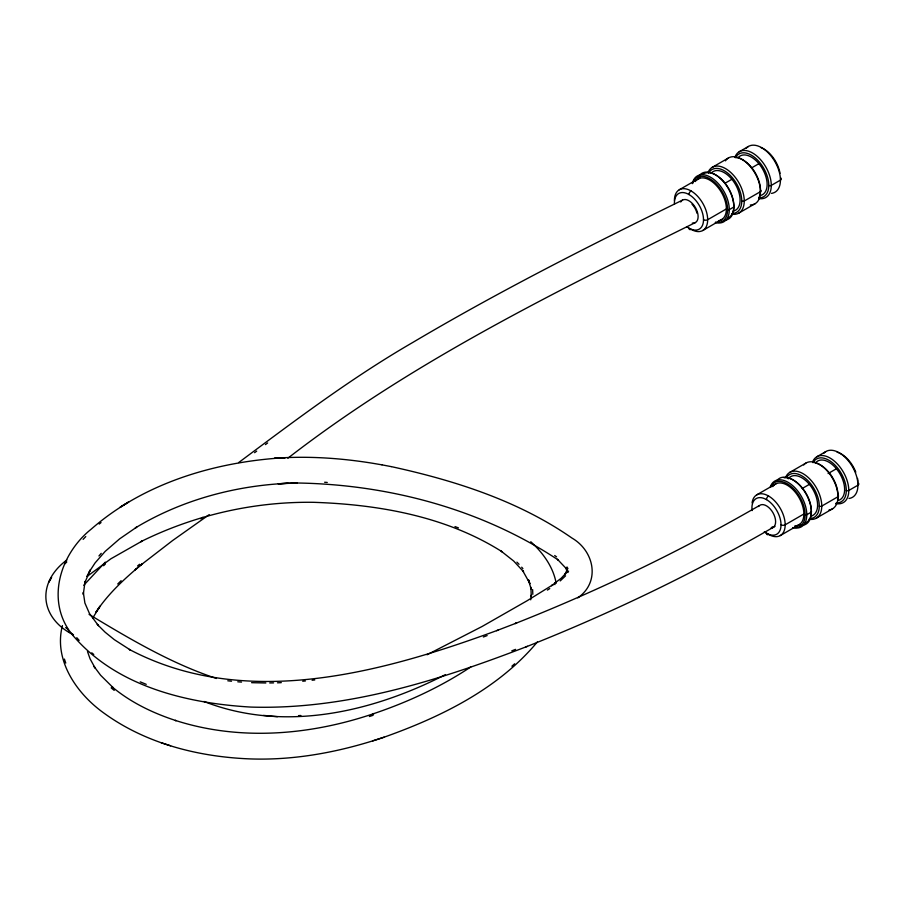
<?xml version="1.0" encoding="UTF-8"?>
<svg xmlns="http://www.w3.org/2000/svg" width="904" height="904" viewBox="0 0 904 904"><rect width="100%" height="100%" fill="white"/><g stroke="black" fill="none" stroke-linecap="round" stroke-linejoin="round"><path stroke-width="1.36" d="M530.716 599.827L531.439 594.877L531.281 596.708L530.908 587.284M62.432 625.557C53.336 660.44 76.998 694.001 104.265 713.346C146.414 743.834 198.959 756.953 250.374 758.919C295.834 760.49 341.158 751.687 384.098 737.189C440.915 716.985 498.251 689.006 537.473 641.817M567.87 572.548L568.571 571.057M87.066 576.13L90.253 569.983L84.592 583.283L85.066 581.408L83.292 594.448L83.337 592.402L84.886 603.002L89.519 613.635L98.457 625.681L97.248 624.381L105.124 632.201L114.322 639.659L130.391 650.01L129.306 649.422C245.425 710.747 382.392 672.61 498.036 630.122M92.829 617.861L100.061 606.143L95.734 612.562C108.164 593.555 125.181 578.119 142.504 563.655L135.114 569.859L136.628 568.593M89.372 571.667L95.09 562.909L105.18 551.383L119.588 538.886L136.775 527.055L135.284 527.97C183.817 498.612 240.656 484.069 297.156 482.985L278.149 483.776L288.014 483.233M83.744 585.284L105.282 562.152M98.943 555.949L101.237 553.338M83.123 539.372L85.756 536.569M565.588 575.814L560.197 580.933M117.723 584.007L121.136 580.673M103.598 565.723L105.395 563.994M66.851 560.005C36.307 582.538 39.595 618.053 73.518 634.879L67.958 631.094M64.896 563.802L66.794 561.994M577.814 597.872C600.719 581.95 594.278 550.965 571.949 538.049C518.376 500.759 454.667 480.453 391.421 466.645M511.901 666.203L514.67 663.785M137.6 565.927L139.566 564.288M87.078 576.436L110.853 558.819L142.29 540.954L140.809 541.688C194.224 515.156 253.99 501.471 313.643 502.319C378.765 504.477 446.384 516.387 502.172 551.813L501.144 551.124L513.721 561.068L523.563 571.723L522.557 570.413L529.947 583.656L528.388 579.758L531.145 589.046M99.214 524.06L101.033 522.568M141.001 564.921L172.619 540.535L209.242 514.613M287.845 458.226C412.427 361.69 554.864 292.207 695.436 222.531M265.426 444.61L267.652 442.949M254.589 452.701L256.691 451.141M238.701 462.543C295.303 420.337 351.769 377.691 413.015 342.311C500.443 290.534 591.272 244.781 682.497 200.123M200.699 518.828L202.925 517.291M470.837 666.926C440.53 687.051 407.218 702.408 372.776 713.957L373.962 713.561C310.445 735.201 239.91 741.257 175.319 720.398L176.144 720.669C153.058 713.166 130.684 702.453 111.994 686.769L113.305 687.842L100.649 675.288L94.016 666.417L95.112 668.011L90.095 658.892L87.485 651.513M547.406 590.086L549.756 588.572M702.803 230.497L722.115 219.31M780.31 535.575L799.611 524.388M712.16 167.387L728.375 158.019M739.189 151.782L748.342 146.493M724.748 183.399L731.878 179.286M751.778 167.794L758.908 163.68M726.387 208.926L707.674 219.728A23.515 13.583 60 0 1 691.04 229.333A2.938 1.695 -60 0 1 688.961 228.136M738.941 213.028L755.156 203.66M789.667 472.453L805.882 463.097M816.696 456.848L825.838 451.571M802.255 488.476L809.385 484.363M828.098 473.56L836.403 468.758M803.882 514.003L785.18 524.806A2.938 1.695 0 0 1 781.022 524.806M816.448 518.094L832.663 508.737M679.277 189.761L698.622 178.63M756.784 494.827L776.129 483.696M759.1 505.72C680.78 550.852 599.228 590.38 515.144 623.568L516.647 622.98L496.556 630.687M773.598 527.122C694.577 572.74 612.29 612.72 527.45 646.315L525.958 646.891M445.469 674.587C371.872 712.375 283.619 732.726 203.908 701.447M427.038 654.767L482.058 626.506L527.179 600.708L553.045 584.685L551.553 585.702L561.192 578.21L565.994 573.147L564.717 574.752L567.26 569.61L566.977 571.565L566.932 568.876L567.215 572.04L565.768 567.633L566.672 569.034L557.406 559.248L558.446 560.118C481.809 509.155 388.223 484.295 296.625 482.996M511.811 650.823L515.574 649.377M527.45 646.315C439.367 680.26 346.526 709.934 251.029 707.086C188.1 703.448 119.294 687.289 75.642 638.529C44.341 605.33 58.387 555.305 91.27 529.1C144.335 482.691 215.717 461.684 285.076 457.673L274.556 458.305L285.076 457.673M483.369 636.992L487.143 635.602M372.595 740.93L384.098 737.189M369.374 716.51L373.103 715.313M312.095 680.237L314.773 679.944M302.704 681.209L305.405 680.972M298.523 715.618L300.885 715.516M277.46 682.814L281.313 682.644M284.455 457.695C313.891 456.328 343.407 458.543 372.471 463.232L381.895 464.837M269.72 682.961L273.584 682.893M727.63 209.649L729.291 209.649L733.867 207.005L733.867 206.044M805.136 514.726L806.797 514.726L811.374 512.082L811.374 511.122M265.844 682.972L251.594 682.678M324.626 482.25L327.259 482.442M277.471 716.68L263.516 715.403M237.763 681.797L241.515 682.113M227.774 680.791L231.514 681.221M382.019 464.859L391.24 466.622M161.217 742.704L170.585 745.777M216.451 678.475C171.127 663.468 129.769 638.925 89.078 614.392M454.972 526.569L458.441 527.891M140.244 681.865L146.233 684.328M554.706 555.519L556.548 556.853M65.653 627.591L67.777 629.195M111.169 687.899L114.232 690.374M91.767 652.824L93.756 654.485M530.784 541.733C542.92 552.762 553.259 566.876 556.175 583.317M516.918 562.141L519.054 564.288M76.772 637.682L79.156 640.394M521.676 567.181L522.896 568.616M567 566.966L567.938 568.684M528.388 579.758L529.043 581.408M64.399 659.061L65.755 663.061M554.615 582.651L554.966 584.606M532.625 589.555L532.818 594.335M680.723 201.987A12.938 7.469 60 0 1 695.662 207.999A12.938 7.469 60 0 1 692.328 223.096M692.634 183.489A25.289 14.6 60 0 1 722.16 191.625A25.289 14.6 60 0 1 715.527 222.203M692.317 183.602A26.465 15.278 60 0 1 711.719 177.941A26.465 15.278 60 0 1 729.212 207.491A26.465 15.278 60 0 1 715.313 222.486M697.244 179.636A26.465 15.278 60 0 1 726.59 185.704A26.465 15.278 60 0 1 724.906 220.271M699.289 178.709A25.289 14.6 60 0 1 699.798 177.613M702.679 174.257A25.289 14.6 60 0 1 728.398 188.032A25.289 14.6 60 0 1 728.398 217.751M746.116 148.392A26.465 15.278 60 0 1 775.191 162.098A26.465 15.278 60 0 1 771.474 193.388M780.581 177.817A2.938 1.695 0 0 1 780.434 180.122L771.293 185.399A1.763 1.017 0 0 1 768.795 185.399M760.784 147.488A23.515 13.583 60 0 1 780.039 173.319M711.346 173.003A22.34 12.905 60 0 1 735.551 184.608A22.34 12.905 60 0 1 733.178 211.14M735.099 156.787A26.465 15.278 60 0 1 766.05 167.387A26.465 15.278 60 0 1 758.625 198.541M736.105 156.663A24.702 14.261 60 0 1 763.903 168.585A24.702 14.261 60 0 1 759.315 197.863M708.081 172.393A26.465 15.278 60 0 1 739.02 182.981A26.465 15.278 60 0 1 731.596 214.135M741.766 201.004A1.763 1.017 0 0 0 744.263 201.004L760.479 191.648A1.763 1.017 0 0 0 760.479 190.202M708.499 173.24A24.702 14.261 60 0 1 736.421 183.41A24.702 14.261 60 0 1 732.285 213.468M725.449 160.844A26.465 15.278 60 0 1 755.236 173.624A26.465 15.278 60 0 1 750.32 204.993M738.376 157.398A22.34 12.905 60 0 1 762.58 169.003A22.34 12.905 60 0 1 760.196 195.535M735.031 157.578A24.702 14.261 60 0 1 755.134 172.607A24.702 14.261 60 0 1 758.829 197.806M674.452 204.214A20.577 11.876 60 0 1 688.961 194.529A2.938 1.695 -60 0 1 691.04 190.925A23.515 13.583 60 0 1 707.674 219.728A2.938 1.695 0 0 1 703.515 219.728M688.961 194.529A20.577 11.876 60 0 1 703.47 220.96A20.577 11.876 60 0 1 686.791 226.689M674.407 200.53A23.515 13.583 60 0 1 691.04 190.925M695.255 181.557A23.515 13.583 60 0 1 721.302 192.168A23.515 13.583 60 0 1 718.42 220.723M758.546 506.545A12.938 7.469 60 0 1 773.044 512.851A12.938 7.469 60 0 1 770.773 528.207M775.01 526.399A12.938 7.469 60 0 1 772.05 526.976M770.558 487.38A25.289 14.6 60 0 1 799.667 496.703A25.289 14.6 60 0 1 794.243 527.439M770.174 487.346A26.465 15.278 60 0 1 801.554 496.703A26.465 15.278 60 0 1 792.819 527.552M777.056 480.352A26.465 15.278 60 0 1 807.464 496.624A26.465 15.278 60 0 1 798.707 525.213M784.175 477.798A25.289 14.6 60 0 1 808.029 497.177A25.289 14.6 60 0 1 804.933 523.269M823.623 453.458A26.465 15.278 60 0 1 852.698 467.176A26.465 15.278 60 0 1 848.98 498.466M858.348 483.086A2.938 1.695 0 0 1 857.941 485.199L848.788 490.476A1.763 1.017 0 0 1 846.302 490.476M837.104 452.181A23.515 13.583 60 0 1 855.805 472.171M857.546 478.385A23.515 13.583 60 0 1 857.896 481.369M788.231 478.826A22.34 12.905 60 0 1 812.639 488.974A22.34 12.905 60 0 1 810.673 516.218M812.606 461.865A26.465 15.278 60 0 1 843.556 472.453A26.465 15.278 60 0 1 836.121 503.607M813.024 462.701A24.702 14.261 60 0 1 840.957 472.871A24.702 14.261 60 0 1 836.821 502.94M785.576 477.47A26.465 15.278 60 0 1 816.527 488.058A26.465 15.278 60 0 1 809.091 519.212M819.273 506.082A1.763 1.017 0 0 0 821.77 506.082L837.985 496.714A1.763 1.017 0 0 0 837.985 495.279M786.582 477.335A24.702 14.261 60 0 1 814.38 489.256A24.702 14.261 60 0 1 809.792 518.546M803.667 464.984A26.465 15.278 60 0 1 832.742 478.691A26.465 15.278 60 0 1 829.013 509.98M815.883 462.464A22.34 12.905 60 0 1 840.087 474.08A22.34 12.905 60 0 1 837.703 500.613M814.877 462.859A24.702 14.261 60 0 1 832.166 476.905A24.702 14.261 60 0 1 837.567 499.415M836.336 502.884A24.702 14.261 60 0 1 835.748 503.856M752.083 510.602A20.577 11.876 60 0 1 765.744 499.2A20.577 11.876 60 0 1 780.999 525.631A20.577 11.876 60 0 1 764.298 531.767M768.343 534.513A2.938 1.695 -60 0 1 766.468 533.202M766.468 499.596A2.938 1.695 -60 0 1 768.547 495.991M772.75 486.623A23.515 13.583 60 0 1 799.226 497.98A23.515 13.583 60 0 1 794.865 525.868M752.094 502.839A23.515 13.583 60 0 1 771.022 497.641A23.515 13.583 60 0 1 784.988 527.563A23.515 13.583 60 0 1 766.061 532.761M692.035 204.27A11.526 6.769 59.5 0 1 696.927 213.197M51.528 577.419L48.985 581.882L51.528 577.419M128.571 502.059L120.311 507.087L128.571 502.059M567.305 570.91L566.661 569.294L567.305 570.91"/></g></svg>
